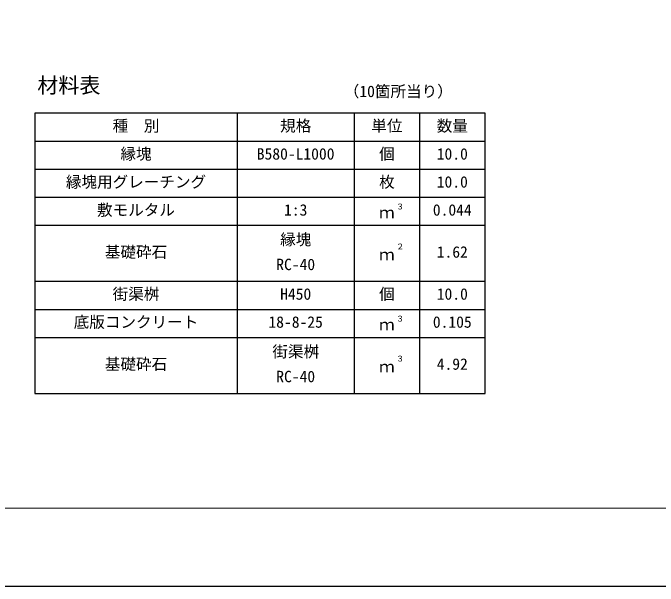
# Model space of a CAD drawing. Units: millimetres, scale not verified. Extents: x -8400 to 8400, y -5940 to 5940.
# Drawn here: x -3827 to -514, y -5940 to -2994 of the extents above; entities that cross this region are included whole.
import ezdxf
from ezdxf.enums import TextEntityAlignment as Align

# ---------------------------------------------------------------- set-up
doc = ezdxf.new("R2010")
doc.units = ezdxf.units.MM
doc.header["$LTSCALE"] = 20
for name, color, linetype, lineweight in [('0-1_Defpoints', 5, 'Continuous', 25), ('0-3_HYO', 3, 'Continuous', 25), ('0-4_HYO2', 4, 'Continuous', 25), ('0-7_TXT', 7, 'Continuous', 25), ('0-8_WAKU', 3, 'Continuous', 13)]:
    doc.layers.add(name, color=color, linetype=linetype, lineweight=lineweight)
doc.styles.add('ＭＳ ゴシック', font='')
doc.styles.get('ＭＳ ゴシック').set_extended_font_data('MS Gothic')

msp = doc.modelspace()

# ---------------------------------------------------------------- linework, layer by layer
at = {"layer": '0-1_Defpoints'}
msp.add_lwpolyline([(-8400, -5940), (8400, -5940), (8400, 5940), (-8400, 5940)], close=True, dxfattribs=at)
at = {"layer": '0-3_HYO'}
for p, q in [((-2674.66, -3509.89), (-2674.66, -4949.89)), ((-2074.66, -3509.89), (-2074.66, -4949.89)), ((-1738.66, -3509.89), (-1738.66, -4949.89)), ((-3714.66, -3653.89), (-1402.66, -3653.89))]:
    msp.add_line(p, q, dxfattribs=at)
msp.add_lwpolyline([(-3714.66, -4949.89), (-1402.66, -4949.89), (-1402.66, -3509.89), (-3714.66, -3509.89)], close=True, dxfattribs=at)
at = {"layer": '0-4_HYO2'}
for p, q in [((-3714.66, -3797.89), (-1402.66, -3797.89)), ((-3714.66, -3941.89), (-1402.66, -3941.89)), ((-3714.66, -4085.89), (-1402.66, -4085.89)), ((-3714.66, -4373.89), (-1402.66, -4373.89)), ((-3714.66, -4517.89), (-1402.66, -4517.89)), ((-3714.66, -4661.89), (-1402.66, -4661.89))]:
    msp.add_line(p, q, dxfattribs=at)
at = {"layer": '0-8_WAKU'}
msp.add_lwpolyline([(-8000, -5540), (8000, -5540), (8000, 5540), (-8000, 5540)], close=True, dxfattribs=at)

# ---------------------------------------------------------------- texts
at = {"layer": '0-7_TXT', "style": 'ＭＳ ゴシック'}
for s, height, p in [('材料表', 79.18, (-3701.32, -3429.89)), ('（10箇所当り）', 58.65, (-2127.99, -3444.56)), ('種\u3000別', 58.65, (-3314.66, -3621.89)), ('規格', 58.65, (-2454.66, -3621.89)), ('単位', 58.65, (-1986.66, -3621.89)), ('数量', 58.65, (-1650.66, -3621.89)), ('縁塊', 58.65, (-3274.66, -3765.89)), ('B580-L1000', 58.65, (-2574.66, -3765.89)), ('個', 58.65, (-1946.66, -3765.89)), ('10.0', 58.65, (-1650.66, -3765.89)), ('縁塊用グレーチング', 58.65, (-3554.66, -3909.89)), ('枚', 58.65, (-1946.66, -3909.89)), ('10.0', 58.65, (-1650.66, -3909.89)), ('敷モルタル', 58.65, (-3394.66, -4053.89)), ('３', 29.33, (-1859.27, -4013.4)), ('1:3', 58.65, (-2434.66, -4053.89)), ('ｍ', 58.65, (-1946.66, -4067.22)), ('0.044', 58.65, (-1670.66, -4053.89)), ('縁塊', 58.65, (-2454.66, -4205.89)), ('基礎砕石', 58.65, (-3354.66, -4269.89)), ('２', 29.33, (-1859.27, -4218.73)), ('1.62', 58.65, (-1650.66, -4269.89)), ('ｍ', 58.65, (-1946.66, -4283.22)), ('RC-40', 58.65, (-2474.66, -4333.89)), ('街渠桝', 58.65, (-3314.66, -4485.89)), ('個', 58.65, (-1946.66, -4485.89)), ('H450', 58.65, (-2454.66, -4485.89)), ('10.0', 58.65, (-1650.66, -4485.89)), ('底版コンクリート', 58.65, (-3514.66, -4629.89)), ('18-8-25', 58.65, (-2514.66, -4629.89)), ('３', 29.33, (-1859.27, -4589.4)), ('0.105', 58.65, (-1670.66, -4629.89)), ('ｍ', 58.65, (-1946.66, -4643.22)), ('街渠桝', 58.65, (-2494.66, -4781.89)), ('基礎砕石', 58.65, (-3354.66, -4845.89)), ('３', 29.33, (-1859.27, -4794.73)), ('ｍ', 58.65, (-1946.66, -4859.22)), ('4.92', 58.65, (-1650.66, -4845.89)), ('RC-40', 58.65, (-2474.66, -4909.89))]:
    msp.add_text(s, height=height, dxfattribs=at).set_placement(p, align=Align.BOTTOM_LEFT)

doc.saveas('drawing.dxf')
